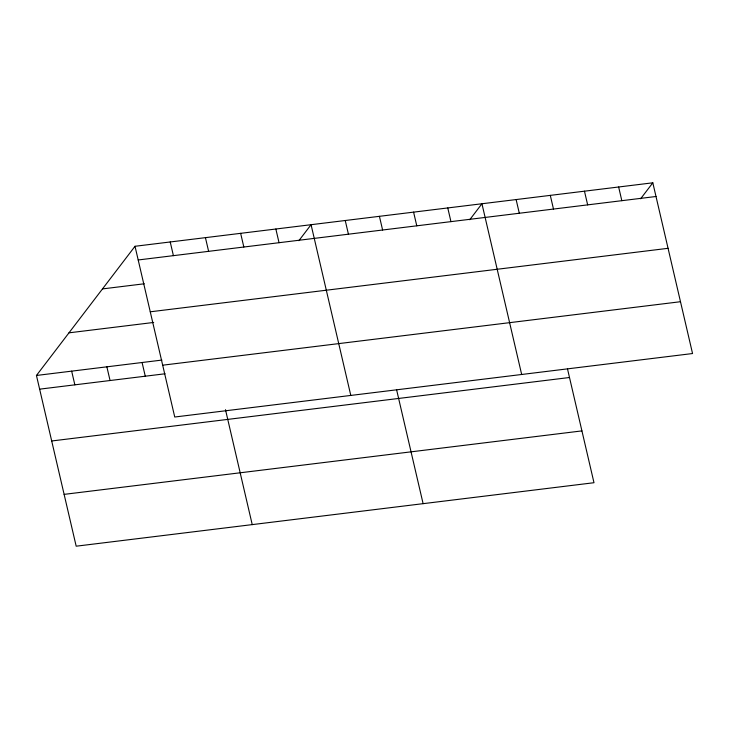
<?xml version="1.0" encoding="UTF-8"?>
<svg xmlns="http://www.w3.org/2000/svg" width="729" height="729" viewBox="0 0 729 729"><rect width="100%" height="100%" fill="white"/><g stroke="black" fill="none" stroke-linecap="round" stroke-linejoin="round"><path stroke-width="1.09" d="M567.49 368.865L593.989 482.716L76.18 546.194L36.45 375.462L135.011 246.284L652.819 182.806L692.55 353.538L174.741 417.015L135.011 246.284M298.872 240.688L311.064 224.696L350.795 395.437M469.749 219.739L481.942 203.755L521.672 374.487M640.618 198.789L652.819 182.806M138.2 259.971L656.009 196.493M102.488 288.912L144.296 283.781M150.256 311.802L668.065 248.316M68.973 332.834L153.701 322.446M36.45 375.462L161.893 360.08M162.685 365.193L680.494 301.715M39.639 389.158L165.073 373.777M51.695 440.981L569.504 377.504M64.125 494.371L581.924 430.894M618.648 186.998L621.828 200.685M584.467 191.18L587.656 204.876M550.295 195.372L553.484 209.068M516.123 199.564L519.303 213.251M447.77 207.938L450.95 221.634M413.589 212.13L416.778 225.826M379.417 216.322L382.607 230.009M396.612 389.815L423.112 503.666M345.245 220.513L348.426 234.2M275.854 229.015L279.043 242.711M240.643 233.335L243.832 247.022M205.432 237.645L208.622 251.341M225.489 409.68L252.234 524.616M170.222 241.964L173.411 255.66M142.082 362.513L145.271 376.21M106.871 366.833L110.061 380.52M71.661 371.143L74.85 384.839"/></g></svg>
